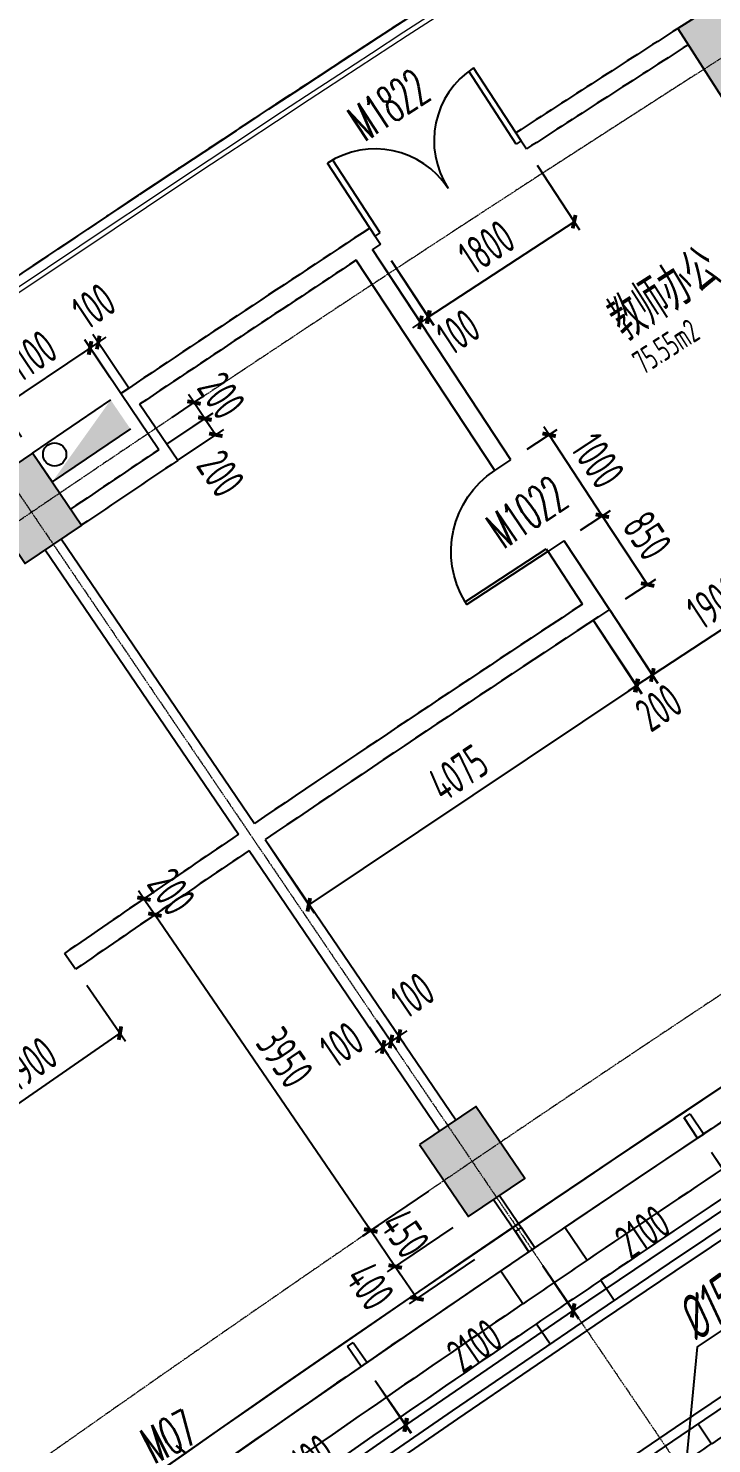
# Model space of a CAD drawing. Header units: millimetres. Extents: x 0 to 12110233, y -6694180 to 0.
# Drawn here: x 11609267 to 11616322, y -6454163 to -6439550 of the extents above; entities that cross this region are included whole.
import ezdxf
from ezdxf.enums import TextEntityAlignment as Align

# ---------------------------------------------------------------- set-up
doc = ezdxf.new("R2010")
doc.units = ezdxf.units.MM
doc.header["$LTSCALE"] = 10
doc.linetypes.add('A1-RG-AXIS-3~4F$0$CENTER', pattern=[50.8, 31.75, -6.35, 6.35, -6.35])
doc.linetypes.add('A1-RI-F3$0$HIDDEN2', pattern=[0.1875, 0.125, -0.0625])
for name, color, linetype in [('A1-RD-3F$0$A-DIMS-1：100', 1, 'Continuous'), ('A1-RD-3F$0$A-GLAZ', 140, 'Continuous'), ('A1-RD-3F$0$A-louban', 5, 'Continuous'), ('A1-RG-AXIS-3~4F$0$A-COLU-HATH', 8, 'Continuous'), ('A1-RG-AXIS-3~4F$0$A-COLUMN', 7, 'Continuous'), ('A1-RI-F3$0$0P-FE-FH-P', 41, 'A1-RI-F3$0$YJdef_FE-FH_LINE_F'), ('A1-RI-F3$0$0P-FE-HY(消火栓)', 21, 'Continuous'), ('A1-RI-F3$0$A-DIMS-1：100', 1, 'Continuous'), ('A1-RI-F3$0$A-DOOR', 32, 'Continuous'), ('A1-RI-F3$0$A-FUZHUXIAN', 55, 'A1-RI-F3$0$HIDDEN2'), ('A1-RI-F3$0$A-SYMB', 4, 'Continuous'), ('A1-RI-F3$0$A-SYMB-AREA', 4, 'Continuous'), ('A1-RI-F3$0$A-SYMB-NAME', 4, 'Continuous'), ('A1-RI-F3$0$A-TEXT', 4, 'Continuous'), ('A1-RI-F3$0$A-TEXT1', 4, 'Continuous'), ('A1-RI-F3$0$A-WALL', 7, 'Continuous'), ('A1-RI-F3$0$A1-RI-F3$0$A-DETL-PEN1', 245, 'Continuous'), ('A1-RI-F3$0$A1-RI-F3$0$A-DETL-PEN2', 233, 'Continuous'), ('A1-RI-F3$0$Crescent canopy$0$A-DETL-PEN1', 245, 'Continuous'), ('A1-RI-F3$0$Crescent canopy$0$A-DETL-PEN2', 233, 'Continuous'), ('A1-RI-F3$0$N-SYMB-DOOR', 13, 'Continuous'), ('A1-RI-F3$0$N-SYMB-DOOR1', 13, 'Continuous'), ('A1-RI-F3$0$N-SYMB-DOOR2', 13, 'Continuous')]:
    doc.layers.add(name, color=color, linetype=linetype)
doc.layers.add('A1-RG-AXIS-3~4F$0$A-GRID', color=1, linetype='A1-RG-AXIS-3~4F$0$CENTER', lineweight=9)
doc.layers.add('A1-RI-F3$0$A-STRA-HRAL', color=3, linetype='Continuous', lineweight=9)
doc.styles.add('A1-RD-3F$0$XD2008', font='xd-hzs.shx', dxfattribs={"width": 0.7, "bigfont": 'xd-hztxt.shx'})
doc.styles.add('A1-RI-F3$0$ECADI', font='gbeitc.shx', dxfattribs={"width": 0.7, "bigfont": 'gbcbig.shx'})
doc.styles.add('A1-RI-F3$0$ECADI-SYM', font='simplex.shx', dxfattribs={"width": 0.7, "bigfont": 'hztxt.shx'})
doc.styles.add('A1-RI-F3$0$hz1', font='hzs.shx', dxfattribs={"width": 0.75, "bigfont": 'hztxt.shx'})
doc.styles.add('A1-RI-F3$0$XD2008', font='xd-hzs.shx', dxfattribs={"width": 0.7, "bigfont": 'xd-hztxt.shx'})
doc.linetypes.add('A1-RI-F3$0$YJdef_FE-FH_LINE_F', pattern='A,4,-0.2,["F",A1-RI-F3$0$hz1,S=0.2,R=0,X=-0.1,Y=-0.1],-0.1', length=4.3)
doc.dimstyles.new('A1-RD-3F$0$XD100$0', dxfattribs={"dimscale": 100, "dimtxt": 3.5, "dimasz": 1, "dimexe": 1, "dimexo": 2, "dimgap": 1, "dimtad": 1, "dimdec": 0, "dimdsep": 46, "dimtxsty": 'A1-RD-3F$0$XD2008', "dimblk1": 'A1-RD-3F$0$_ArchTick', "dimblk2": 'A1-RD-3F$0$_ArchTick', "dimsah": 1, "dimcen": 2.5, "dimclrd": 1, "dimclre": 1, "dimclrt": 4, "dimaunit": 1, "dimadec": 0, "dimazin": 0, "dimtfac": 1, "dimtdec": 0, "dimtix": 1, "dimtmove": 2, "dimatfit": 3, "dimfxl": 0, "dimtolj": 1, "dimtzin": 0, "dimarcsym": 0})
doc.dimstyles.new('A1-RI-F3$0$XD100$0', dxfattribs={"dimscale": 100, "dimtxt": 3.5, "dimasz": 2, "dimexe": 1, "dimexo": 2, "dimgap": 1, "dimtad": 1, "dimdec": 0, "dimdsep": 46, "dimtxsty": 'A1-RI-F3$0$XD2008', "dimblk1": 'A1-RI-F3$0$_ArchTick', "dimblk2": 'A1-RI-F3$0$_ArchTick', "dimsah": 1, "dimcen": 2.5, "dimclrd": 1, "dimclre": 1, "dimclrt": 4, "dimaunit": 1, "dimadec": 0, "dimazin": 0, "dimtfac": 1, "dimtdec": 0, "dimtix": 1, "dimtmove": 2, "dimatfit": 3, "dimfxl": 0, "dimtolj": 1, "dimtzin": 0, "dimarcsym": 0})

# ---------------------------------------------------------------- blocks, each defined once
blk = doc.blocks.new('A1-RD-3F$0$_ArchTick')
at = {"color": 0, "linetype": 'ByBlock', "const_width": 0.4}
blk.add_lwpolyline([(-0.5, -0.5), (0.5, 0.5)], dxfattribs=at)
blk = doc.blocks.new('*D601')
at = {"layer": 'A1-RD-3F$0$A-DIMS-1：100', "color": 1, "linetype": 'ByBlock', "lineweight": -2}
for p, q in [((11618069, -6449992), (11618434, -6450543)), ((11618379, -6450459), (11616629, -6451620)), ((11616319, -6451153), (11616684, -6451703))]:
    blk.add_line(p, q, dxfattribs=at)
at = {"layer": 'A1-RD-3F$0$A-DIMS-1：100', "color": 1, "linetype": 'ByBlock', "lineweight": -2, "xscale": 100, "yscale": 100, "zscale": 100}
for p, rotation in [((11618379, -6450459), 33.54876512828285), ((11616629, -6451620), 213.5487651282828)]:
    blk.add_blockref('A1-RD-3F$0$_ArchTick', p, dxfattribs=dict(at, rotation=rotation))
at = {"layer": 'A1-RD-3F$0$A-DIMS-1：100', "color": 4, "linetype": 'ByBlock', "insert": (11617352, -6450810), "char_height": 350, "attachment_point": 5, "rotation": 33.5488, "style": 'A1-RD-3F$0$XD2008'}
blk.add_mtext('\\A1;2100', dxfattribs=at)
blk = doc.blocks.new('*D602')
at = {"layer": 'A1-RD-3F$0$A-DIMS-1：100', "color": 1, "linetype": 'ByBlock', "lineweight": -2}
for p, q in [((11616320, -6451152), (11616689, -6451700)), ((11616633, -6451617), (11614891, -6452790)), ((11614579, -6452325), (11614947, -6452873))]:
    blk.add_line(p, q, dxfattribs=at)
at = {"layer": 'A1-RD-3F$0$A-DIMS-1：100', "color": 1, "linetype": 'ByBlock', "lineweight": -2, "xscale": 100, "yscale": 100, "zscale": 100}
for p, rotation in [((11616633, -6451617), 33.95447421643642), ((11614891, -6452790), 213.9544742164364)]:
    blk.add_blockref('A1-RD-3F$0$_ArchTick', p, dxfattribs=dict(at, rotation=rotation))
at = {"layer": 'A1-RD-3F$0$A-DIMS-1：100', "color": 4, "linetype": 'ByBlock', "insert": (11615609, -6451975), "char_height": 350, "attachment_point": 5, "rotation": 33.9545, "style": 'A1-RD-3F$0$XD2008'}
blk.add_mtext('\\A1;2100', dxfattribs=at)
blk = doc.blocks.new('*D603')
at = {"layer": 'A1-RD-3F$0$A-DIMS-1：100', "color": 1, "linetype": 'ByBlock', "lineweight": -2}
for p, q in [((11614580, -6452324), (11614951, -6452867)), ((11614894, -6452784), (11613161, -6453970)), ((11612847, -6453510), (11613218, -6454053))]:
    blk.add_line(p, q, dxfattribs=at)
at = {"layer": 'A1-RD-3F$0$A-DIMS-1：100', "color": 1, "linetype": 'ByBlock', "lineweight": -2, "xscale": 100, "yscale": 100, "zscale": 100}
for p, rotation in [((11614894, -6452784), 34.37711984863993), ((11613161, -6453970), 214.3771198486399)]:
    blk.add_blockref('A1-RD-3F$0$_ArchTick', p, dxfattribs=dict(at, rotation=rotation))
at = {"layer": 'A1-RD-3F$0$A-DIMS-1：100', "color": 4, "linetype": 'ByBlock', "insert": (11613873, -6453150), "char_height": 350, "attachment_point": 5, "rotation": 34.3771, "style": 'A1-RD-3F$0$XD2008'}
blk.add_mtext('\\A1;2100', dxfattribs=at)
blk = doc.blocks.new('*D604')
at = {"layer": 'A1-RD-3F$0$A-DIMS-1：100', "color": 1, "linetype": 'ByBlock', "lineweight": -2}
for p, q in [((11612848, -6453509), (11613223, -6454049)), ((11613166, -6453967), (11611441, -6455165)), ((11611123, -6454707), (11611498, -6455247))]:
    blk.add_line(p, q, dxfattribs=at)
at = {"layer": 'A1-RD-3F$0$A-DIMS-1：100', "color": 1, "linetype": 'ByBlock', "lineweight": -2, "xscale": 100, "yscale": 100, "zscale": 100}
for p, rotation in [((11613166, -6453967), 34.78288465481689), ((11611441, -6455165), 214.7828846548168)]:
    blk.add_blockref('A1-RD-3F$0$_ArchTick', p, dxfattribs=dict(at, rotation=rotation))
at = {"layer": 'A1-RD-3F$0$A-DIMS-1：100', "color": 4, "linetype": 'ByBlock', "insert": (11612146, -6454340), "char_height": 350, "attachment_point": 5, "rotation": 34.7829, "style": 'A1-RD-3F$0$XD2008'}
blk.add_mtext('\\A1;2100', dxfattribs=at)
blk = doc.blocks.new('A1-RD-3F$0$chuangkuang')
at = {"linetype": 'ByBlock'}
for p, q in [((11593433, -6456040), (11593631, -6455887)), ((11593677, -6455946), (11593479, -6456099)), ((11593631, -6455887), (11593677, -6455946)), ((11593479, -6456099), (11593433, -6456040))]:
    blk.add_line(p, q, dxfattribs=at)
blk = doc.blocks.new('A1-RI-F3$0$A-X-D2-60$0$d1000')
at = {"layer": 'A1-RI-F3$0$A-DOOR'}
blk.add_lwpolyline([(1257258, 175907), (1257258, 175942), (1256258, 175942), (1256258, 175907)], close=True, dxfattribs=at)
blk.add_arc((1257258, 175942), 1000, 182.0058, 269.9549, dxfattribs=at)
blk = doc.blocks.new('A1-RI-F3$0$_ArchTick')
at = {"color": 0, "linetype": 'ByBlock', "const_width": 0.4}
blk.add_lwpolyline([(-0.5, -0.5), (0.5, 0.5)], dxfattribs=at)
blk = doc.blocks.new('*D167')
at = {"layer": 'A1-RI-F3$0$A-DIMS-1：100', "color": 1, "linetype": 'ByBlock', "lineweight": -2}
for p, q in [((11616965, -6444677), (11617353, -6445268)), ((11615709, -6446227), (11617298, -6445184)), ((11615377, -6445719), (11615764, -6446310))]:
    blk.add_line(p, q, dxfattribs=at)
at = {"layer": 'A1-RI-F3$0$A-DIMS-1：100', "color": 1, "linetype": 'ByBlock', "lineweight": -2, "xscale": 100, "yscale": 100, "zscale": 100}
for p, rotation in [((11617298, -6445184), 33.28227967649136), ((11615709, -6446227), 213.2822796764913)]:
    blk.add_blockref('A1-RI-F3$0$_ArchTick', p, dxfattribs=dict(at, rotation=rotation))
at = {"layer": 'A1-RI-F3$0$A-DIMS-1：100', "color": 4, "linetype": 'ByBlock', "insert": (11616353, -6445475), "char_height": 350, "attachment_point": 5, "rotation": 33.2823, "style": 'A1-RI-F3$0$XD2008'}
blk.add_mtext('\\A1;1900', dxfattribs=at)
blk = doc.blocks.new('*D168')
at = {"layer": 'A1-RI-F3$0$A-DIMS-1：100', "color": 1, "linetype": 'ByBlock', "lineweight": -2}
for p, q in [((11615267, -6445552), (11615765, -6446310)), ((11615100, -6445662), (11615598, -6446420)), ((11615543, -6446336), (11615710, -6446226)), ((11615710, -6446226), (11615794, -6446171)), ((11615543, -6446336), (11615460, -6446391))]:
    blk.add_line(p, q, dxfattribs=at)
at = {"layer": 'A1-RI-F3$0$A-DIMS-1：100', "color": 1, "linetype": 'ByBlock', "lineweight": -2, "xscale": 100, "yscale": 100, "zscale": 100}
for p, rotation in [((11615710, -6446226), 213.3430878280974), ((11615543, -6446336), 33.34308782809741)]:
    blk.add_blockref('A1-RI-F3$0$_ArchTick', p, dxfattribs=dict(at, rotation=rotation))
at = {"layer": 'A1-RI-F3$0$A-DIMS-1：100', "color": 4, "linetype": 'ByBlock', "insert": (11615776, -6446563), "char_height": 350, "attachment_point": 5, "rotation": 33.3431, "style": 'A1-RI-F3$0$XD2008'}
blk.add_mtext('\\A1;200', dxfattribs=at)
blk = doc.blocks.new('*D169')
at = {"layer": 'A1-RI-F3$0$A-DIMS-1：100', "color": 1, "linetype": 'ByBlock', "lineweight": -2}
for p, q in [((11615101, -6445661), (11615606, -6446418)), ((11615551, -6446335), (11612163, -6448599)), ((11611713, -6447926), (11612218, -6448682))]:
    blk.add_line(p, q, dxfattribs=at)
at = {"layer": 'A1-RI-F3$0$A-DIMS-1：100', "color": 1, "linetype": 'ByBlock', "lineweight": -2, "xscale": 100, "yscale": 100, "zscale": 100}
for p, rotation in [((11615551, -6446335), 33.75444240979883), ((11612163, -6448599), 213.7544424097989)]:
    blk.add_blockref('A1-RI-F3$0$_ArchTick', p, dxfattribs=dict(at, rotation=rotation))
at = {"layer": 'A1-RI-F3$0$A-DIMS-1：100', "color": 4, "linetype": 'ByBlock', "insert": (11613704, -6447238), "char_height": 350, "attachment_point": 5, "rotation": 33.7544, "style": 'A1-RI-F3$0$XD2008'}
blk.add_mtext('\\A1;4075', dxfattribs=at)
blk = doc.blocks.new('*D170')
at = {"layer": 'A1-RI-F3$0$A-DIMS-1：100', "color": 1, "linetype": 'ByBlock', "lineweight": -2}
for p, q in [((11614967, -6444732), (11615277, -6444528)), ((11615661, -6445293), (11615193, -6444583)), ((11615434, -6445442), (11615744, -6445238))]:
    blk.add_line(p, q, dxfattribs=at)
at = {"layer": 'A1-RI-F3$0$A-DIMS-1：100', "color": 1, "linetype": 'ByBlock', "lineweight": -2, "xscale": 100, "yscale": 100, "zscale": 100}
for p, rotation in [((11615193, -6444583), 123.3430836660921), ((11615661, -6445293), 303.3430836660921)]:
    blk.add_blockref('A1-RI-F3$0$_ArchTick', p, dxfattribs=dict(at, rotation=rotation))
at = {"layer": 'A1-RI-F3$0$A-DIMS-1：100', "color": 4, "linetype": 'ByBlock', "insert": (11615657, -6444787), "char_height": 350, "attachment_point": 5, "rotation": 303.3431, "style": 'A1-RI-F3$0$XD2008'}
blk.add_mtext('\\A1;850', dxfattribs=at)
blk = doc.blocks.new('*D171')
at = {"layer": 'A1-RI-F3$0$A-DIMS-1：100', "color": 1, "linetype": 'ByBlock', "lineweight": -2}
for p, q in [((11614644, -6443747), (11614589, -6443664)), ((11614417, -6443897), (11614727, -6443692)), ((11615193, -6444583), (11614644, -6443747)), ((11614967, -6444732), (11615277, -6444528)), ((11615193, -6444583), (11615248, -6444666))]:
    blk.add_line(p, q, dxfattribs=at)
at = {"layer": 'A1-RI-F3$0$A-DIMS-1：100', "color": 1, "linetype": 'ByBlock', "lineweight": -2, "xscale": 100, "yscale": 100, "zscale": 100}
for p, rotation in [((11614644, -6443747), 303.3429274653074), ((11615193, -6444583), 123.3429274653074)]:
    blk.add_blockref('A1-RI-F3$0$_ArchTick', p, dxfattribs=dict(at, rotation=rotation))
at = {"layer": 'A1-RI-F3$0$A-DIMS-1：100', "color": 4, "linetype": 'ByBlock', "insert": (11615148, -6444014), "char_height": 350, "attachment_point": 5, "rotation": 303.3429, "style": 'A1-RI-F3$0$XD2008'}
blk.add_mtext('\\A1;1000', dxfattribs=at)
blk = doc.blocks.new('*D172')
at = {"layer": 'A1-RI-F3$0$A-DIMS-1：100', "color": 1, "linetype": 'ByBlock', "lineweight": -2}
for p, q in [((11612931, -6442002), (11613371, -6442670)), ((11613014, -6441947), (11613454, -6442616)), ((11613399, -6442532), (11613483, -6442477)), ((11613316, -6442587), (11613232, -6442642)), ((11613399, -6442532), (11613316, -6442587))]:
    blk.add_line(p, q, dxfattribs=at)
at = {"layer": 'A1-RI-F3$0$A-DIMS-1：100', "color": 1, "linetype": 'ByBlock', "lineweight": -2, "xscale": 100, "yscale": 100, "zscale": 100}
for p, rotation in [((11613316, -6442587), 33.34323127813155), ((11613399, -6442532), 213.3432312781316)]:
    blk.add_blockref('A1-RI-F3$0$_ArchTick', p, dxfattribs=dict(at, rotation=rotation))
at = {"layer": 'A1-RI-F3$0$A-DIMS-1：100', "color": 4, "linetype": 'ByBlock', "insert": (11613705, -6442683), "char_height": 350, "attachment_point": 5, "rotation": 33.3432, "style": 'A1-RI-F3$0$XD2008'}
blk.add_mtext('\\A1;100', dxfattribs=at)
blk = doc.blocks.new('*D173')
at = {"layer": 'A1-RI-F3$0$A-DIMS-1：100', "color": 1, "linetype": 'ByBlock', "lineweight": -2}
for p, q in [((11614521, -6440963), (11614956, -6441631)), ((11613394, -6442531), (11614902, -6441547)), ((11613013, -6441947), (11613449, -6442614))]:
    blk.add_line(p, q, dxfattribs=at)
at = {"layer": 'A1-RI-F3$0$A-DIMS-1：100', "color": 1, "linetype": 'ByBlock', "lineweight": -2, "xscale": 100, "yscale": 100, "zscale": 100}
for p, rotation in [((11614902, -6441547), 33.13287029162979), ((11613394, -6442531), 213.1328702916298)]:
    blk.add_blockref('A1-RI-F3$0$_ArchTick', p, dxfattribs=dict(at, rotation=rotation))
at = {"layer": 'A1-RI-F3$0$A-DIMS-1：100', "color": 4, "linetype": 'ByBlock', "insert": (11613998, -6441808), "char_height": 350, "attachment_point": 5, "rotation": 33.1329, "style": 'A1-RI-F3$0$XD2008'}
blk.add_mtext('\\A1;1800', dxfattribs=at)
blk = doc.blocks.new('*D197')
at = {"layer": 'A1-RI-F3$0$A-DIMS-1：100', "color": 1, "linetype": 'ByBlock', "lineweight": -2}
for p, q in [((11609870, -6449429), (11610271, -6450006)), ((11608653, -6451008), (11610214, -6449924)), ((11608309, -6450513), (11608710, -6451090))]:
    blk.add_line(p, q, dxfattribs=at)
at = {"layer": 'A1-RI-F3$0$A-DIMS-1：100', "color": 1, "linetype": 'ByBlock', "lineweight": -2, "xscale": 100, "yscale": 100, "zscale": 100}
for p, rotation in [((11610214, -6449924), 34.78631831067526), ((11608653, -6451008), 214.7863183106753)]:
    blk.add_blockref('A1-RI-F3$0$_ArchTick', p, dxfattribs=dict(at, rotation=rotation))
at = {"layer": 'A1-RI-F3$0$A-DIMS-1：100', "color": 4, "linetype": 'ByBlock', "insert": (11609276, -6450240), "char_height": 350, "attachment_point": 5, "rotation": 34.7863, "style": 'A1-RI-F3$0$XD2008'}
blk.add_mtext('\\A1;1900', dxfattribs=at)
blk = doc.blocks.new('A1-RI-F3$0$5erhfh')
at = {"layer": 'A1-RI-F3$0$A-SYMB-AREA', "style": 'A1-RI-F3$0$ECADI', "width": 0.7}
blk.add_attdef('340M2', text='', height=2.5, dxfattribs=at).set_placement((0, 1.25), align=Align.MIDDLE_LEFT)
at = {"layer": 'A1-RI-F3$0$A-SYMB-NAME', "style": 'A1-RI-F3$0$ECADI', "width": 0.7}
blk.add_attdef('CHINESENAME', (-12.29, 3.09), '', height=4.5, dxfattribs=at)
blk = doc.blocks.new('*D286')
at = {"layer": 'A1-RI-F3$0$A-DIMS-1：100', "color": 1, "linetype": 'ByBlock', "lineweight": -2}
for p, q in [((11613397, -6451557), (11612719, -6452017)), ((11612802, -6451960), (11612746, -6451878)), ((11612802, -6451960), (11613055, -6452333)), ((11613649, -6451929), (11612972, -6452389)), ((11613055, -6452333), (11613111, -6452415))]:
    blk.add_line(p, q, dxfattribs=at)
at = {"layer": 'A1-RI-F3$0$A-DIMS-1：100', "color": 1, "linetype": 'ByBlock', "lineweight": -2, "xscale": 100, "yscale": 100, "zscale": 100}
for p, rotation in [((11612802, -6451960), 304.1657970276899), ((11613055, -6452333), 124.1657970276898)]:
    blk.add_blockref('A1-RI-F3$0$_ArchTick', p, dxfattribs=dict(at, rotation=rotation))
at = {"layer": 'A1-RI-F3$0$A-DIMS-1：100', "color": 4, "linetype": 'ByBlock', "insert": (11613156, -6451992), "char_height": 350, "attachment_point": 5, "rotation": 304.1658, "style": 'A1-RI-F3$0$XD2008'}
blk.add_mtext('\\A1;450', dxfattribs=at)
blk = doc.blocks.new('*D287')
at = {"layer": 'A1-RI-F3$0$A-DIMS-1：100', "color": 1, "linetype": 'ByBlock', "lineweight": -2}
for p, q in [((11613650, -6451929), (11612973, -6452390)), ((11613875, -6452260), (11613198, -6452720)), ((11613055, -6452333), (11613280, -6452664))]:
    blk.add_line(p, q, dxfattribs=at)
at = {"layer": 'A1-RI-F3$0$A-DIMS-1：100', "color": 1, "linetype": 'ByBlock', "lineweight": -2, "xscale": 100, "yscale": 100, "zscale": 100}
for p, rotation in [((11613055, -6452333), 124.2336061055749), ((11613280, -6452664), 304.2336061055749)]:
    blk.add_blockref('A1-RI-F3$0$_ArchTick', p, dxfattribs=dict(at, rotation=rotation))
at = {"layer": 'A1-RI-F3$0$A-DIMS-1：100', "color": 4, "linetype": 'ByBlock', "insert": (11612795, -6452536), "char_height": 350, "attachment_point": 5, "rotation": 304.2336, "style": 'A1-RI-F3$0$XD2008'}
blk.add_mtext('\\A1;400', dxfattribs=at)
blk = doc.blocks.new('*D288')
at = {"layer": 'A1-RI-F3$0$A-DIMS-1：100', "color": 1, "linetype": 'ByBlock', "lineweight": -2}
for p, q in [((11610529, -6448490), (11610379, -6448593)), ((11610461, -6448536), (11610405, -6448454)), ((11610461, -6448536), (11610574, -6448701)), ((11610642, -6448655), (11610492, -6448758)), ((11610574, -6448701), (11610631, -6448784))]:
    blk.add_line(p, q, dxfattribs=at)
at = {"layer": 'A1-RI-F3$0$A-DIMS-1：100', "color": 1, "linetype": 'ByBlock', "lineweight": -2, "xscale": 100, "yscale": 100, "zscale": 100}
for p, rotation in [((11610461, -6448536), 304.3583068692117), ((11610574, -6448701), 124.3583068692117)]:
    blk.add_blockref('A1-RI-F3$0$_ArchTick', p, dxfattribs=dict(at, rotation=rotation))
at = {"layer": 'A1-RI-F3$0$A-DIMS-1：100', "color": 4, "linetype": 'ByBlock', "insert": (11610745, -6448464), "char_height": 350, "attachment_point": 5, "rotation": 304.3583, "style": 'A1-RI-F3$0$XD2008'}
blk.add_mtext('\\A1;200', dxfattribs=at)
blk = doc.blocks.new('*D289')
at = {"layer": 'A1-RI-F3$0$A-DIMS-1：100', "color": 1, "linetype": 'ByBlock', "lineweight": -2}
for p, q in [((11610651, -6448649), (11610492, -6448758)), ((11610574, -6448701), (11612803, -6451962)), ((11612880, -6451910), (11612721, -6452019))]:
    blk.add_line(p, q, dxfattribs=at)
at = {"layer": 'A1-RI-F3$0$A-DIMS-1：100', "color": 1, "linetype": 'ByBlock', "lineweight": -2, "xscale": 100, "yscale": 100, "zscale": 100}
for p, rotation in [((11610574, -6448701), 124.3562817876585), ((11612803, -6451962), 304.3562817876585)]:
    blk.add_blockref('A1-RI-F3$0$_ArchTick', p, dxfattribs=dict(at, rotation=rotation))
at = {"layer": 'A1-RI-F3$0$A-DIMS-1：100', "color": 4, "linetype": 'ByBlock', "insert": (11611916, -6450177), "char_height": 350, "attachment_point": 5, "rotation": 304.3563, "style": 'A1-RI-F3$0$XD2008'}
blk.add_mtext('\\A1;3950', dxfattribs=at)
blk = doc.blocks.new('*D292')
at = {"layer": 'A1-RI-F3$0$A-DIMS-1：100', "color": 1, "linetype": 'ByBlock', "lineweight": -2}
for p, q in [((11612863, -6449791), (11613069, -6450094)), ((11612946, -6449735), (11613151, -6450037)), ((11613095, -6449955), (11613012, -6450011)), ((11613095, -6449955), (11613178, -6449899)), ((11613012, -6450011), (11612930, -6450067))]:
    blk.add_line(p, q, dxfattribs=at)
at = {"layer": 'A1-RI-F3$0$A-DIMS-1：100', "color": 1, "linetype": 'ByBlock', "lineweight": -2, "xscale": 100, "yscale": 100, "zscale": 100}
for p, rotation in [((11613012, -6450011), 34.16579703400385), ((11613095, -6449955), 214.1657970340038)]:
    blk.add_blockref('A1-RI-F3$0$_ArchTick', p, dxfattribs=dict(at, rotation=rotation))
at = {"layer": 'A1-RI-F3$0$A-DIMS-1：100', "color": 4, "linetype": 'ByBlock', "insert": (11613234, -6449532), "char_height": 350, "attachment_point": 5, "rotation": 34.1658, "style": 'A1-RI-F3$0$XD2008'}
blk.add_mtext('\\A1;100', dxfattribs=at)
blk = doc.blocks.new('*D293')
at = {"layer": 'A1-RI-F3$0$A-DIMS-1：100', "color": 1, "linetype": 'ByBlock', "lineweight": -2}
for p, q in [((11612872, -6449804), (11613069, -6450094)), ((11612789, -6449860), (11612986, -6450150)), ((11613012, -6450011), (11613095, -6449955)), ((11612930, -6450067), (11612847, -6450123)), ((11613012, -6450011), (11612930, -6450067))]:
    blk.add_line(p, q, dxfattribs=at)
at = {"layer": 'A1-RI-F3$0$A-DIMS-1：100', "color": 1, "linetype": 'ByBlock', "lineweight": -2, "xscale": 100, "yscale": 100, "zscale": 100}
for p, rotation in [((11613012, -6450011), 214.1657970327732), ((11612930, -6450067), 34.16579703277321)]:
    blk.add_blockref('A1-RI-F3$0$_ArchTick', p, dxfattribs=dict(at, rotation=rotation))
at = {"layer": 'A1-RI-F3$0$A-DIMS-1：100', "color": 4, "linetype": 'ByBlock', "insert": (11612501, -6450042), "char_height": 350, "attachment_point": 5, "rotation": 34.1658, "style": 'A1-RI-F3$0$XD2008'}
blk.add_mtext('\\A1;100', dxfattribs=at)
blk = doc.blocks.new('A1-RI-F3$0$mc')
at = {"layer": 'A1-RI-F3$0$N-SYMB-DOOR', "style": 'A1-RI-F3$0$ECADI-SYM', "width": 0.7}
for tag, p in [('门窗主编号1', (55.7, -311.3)), ('门窗主编号2', (667.6, -311.3))]:
    blk.add_attdef(tag, p, '', height=180, dxfattribs=at)
at = {"layer": 'A1-RI-F3$0$N-SYMB-DOOR', "style": 'A1-RI-F3$0$ECADI-SYM', "width": 0.7, "flags": 1}
for tag, p in [('洞口尺寸(宽X高)', (55.6, -717.2)), ('备注', (57.1, -921.2))]:
    blk.add_attdef(tag, p, '', height=180, dxfattribs=at)
at = {"layer": 'A1-RI-F3$0$N-SYMB-DOOR1', "style": 'A1-RI-F3$0$ECADI-SYM', "width": 0.7}
blk.add_attdef('门窗辅编号1', (55.7, -516.1), '', height=180, dxfattribs=at)
at = {"layer": 'A1-RI-F3$0$N-SYMB-DOOR2', "style": 'A1-RI-F3$0$ECADI-SYM', "width": 0.7}
blk.add_attdef('门窗辅编号2', (311.5, -516.1), '', height=180, dxfattribs=at)
blk = doc.blocks.new('A1-RI-F3$0$112')
at = {"layer": 'A1-RI-F3$0$0P-FE-HY(消火栓)'}
for p, q in [((-1145151, 724088), (-1144188, 723932)), ((-1144188, 723932), (-1144246, 723576)), ((-1144246, 723576), (-1145208, 723732))]:
    blk.add_line(p, q, dxfattribs=at)
blk.add_circle((-1144401, 723743), 120, dxfattribs=at)
blk.add_solid([(-1144188, 723932), (-1145151, 724088), (-1145208, 723732)], dxfattribs=at)
blk = doc.blocks.new('A1-RG-AXIS-3~4F$0$colu')
at = {"layer": 'A1-RG-AXIS-3~4F$0$A-COLU-HATH', "linetype": 'ByBlock'}
h = blk.add_hatch(color=256, dxfattribs=at)
h.paths.add_polyline_path([(11645506, -6407138), (11645842, -6407864), (11645388, -6408074), (11645053, -6407348)])
h.paths.add_polyline_path([(11672567, -6404095), (11672841, -6404846), (11673311, -6404675), (11673037, -6403924)])
h.paths.add_polyline_path([(11669749, -6396288), (11670092, -6397229), (11670562, -6397058), (11670219, -6396117)])
h.paths.add_polyline_path([(11648218, -6414201), (11648554, -6414927), (11649008, -6414718), (11648672, -6413991)])
h.paths.add_polyline_path([(11630302, -6423285), (11630693, -6423983), (11631129, -6423739), (11630739, -6423040)])
h.paths.add_polyline_path([(11626248, -6416039), (11626639, -6416737), (11627075, -6416493), (11626684, -6415795)])
h.paths.add_polyline_path([(11604911, -6438704), (11605417, -6439448), (11605996, -6439055), (11605490, -6438311)])
h.paths.add_polyline_path([(11612319, -6433818), (11612802, -6434577), (11613393, -6434200), (11612909, -6433442)])
h.paths.add_polyline_path([(11678236, -6409178), (11678568, -6410121), (11679228, -6409889), (11678897, -6408946)])
h.paths.add_polyline_path([(11591264, -6433839), (11591159, -6433557), (11590222, -6433908), (11590400, -6434382)])
h.paths.add_polyline_path([(11582706, -6437301), (11582516, -6436795), (11581580, -6437146), (11581700, -6437471)])
h.paths.add_polyline_path([(11606395, -6455924), (11606921, -6456654), (11607489, -6456244), (11606962, -6455514)])
h.paths.add_polyline_path([(11613307, -6451074), (11613812, -6451818), (11614392, -6451425), (11613886, -6450680)])
h.paths.add_polyline_path([(11620356, -6446424), (11620839, -6447183), (11621430, -6446806), (11620946, -6446047)])
h.paths.add_polyline_path([(11627535, -6441978), (11627997, -6442751), (11628598, -6442392), (11628136, -6441619)])
h.paths.add_polyline_path([(11634839, -6437741), (11635279, -6438526), (11635889, -6438184), (11635450, -6437399)])
h.paths.add_polyline_path([(11642262, -6433715), (11642678, -6434512), (11643299, -6434188), (11642882, -6433391)])
h.paths.add_polyline_path([(11657439, -6426310), (11657809, -6427131), (11658447, -6426843), (11658077, -6426022)])
h.paths.add_polyline_path([(11665180, -6422938), (11665527, -6423769), (11666173, -6423499), (11665826, -6422668)])
h.paths.add_polyline_path([(11673015, -6419789), (11673338, -6420629), (11673991, -6420379), (11673669, -6419538)])
h.paths.add_polyline_path([(11675949, -6402668), (11676281, -6403611), (11676941, -6403379), (11676610, -6402436)])
h.paths.add_polyline_path([(11632163, -6412872), (11631542, -6413196), (11632283, -6414615), (11632904, -6414290)])
h.paths.add_polyline_path([(11648553, -6404923), (11647915, -6405211), (11648573, -6406669), (11649211, -6406381)])
h.paths.add_polyline_path([(11590472, -6449024), (11591080, -6449817), (11591635, -6449392), (11591027, -6448598)])
h.paths.add_polyline_path([(11601626, -6449315), (11602153, -6450044), (11602720, -6449635), (11602194, -6448905)])
h.paths.add_polyline_path([(11597647, -6443800), (11598174, -6444530), (11598741, -6444120), (11598215, -6443391)])
h.paths.add_polyline_path([(11600306, -6431919), (11600812, -6432664), (11601391, -6432270), (11600885, -6431526)])
h.paths.add_polyline_path([(11615974, -6439552), (11616458, -6440311), (11617048, -6439934), (11616564, -6439175)])
h.paths.add_polyline_path([(11615655, -6422109), (11616117, -6422881), (11616718, -6422522), (11616256, -6421750)])
h.paths.add_polyline_path([(11619863, -6429147), (11620325, -6429919), (11620926, -6429560), (11620464, -6428788)])
h.paths.add_polyline_path([(11630859, -6430629), (11631299, -6431414), (11631910, -6431072), (11631470, -6430287)])
h.paths.add_polyline_path([(11627539, -6424694), (11627978, -6425480), (11628589, -6425138), (11628150, -6424353)])
h.paths.add_polyline_path([(11638488, -6426491), (11638905, -6427289), (11639525, -6426965), (11639108, -6426167)])
h.paths.add_polyline_path([(11646232, -6422575), (11646626, -6423384), (11647255, -6423078), (11646862, -6422268)])
h.paths.add_polyline_path([(11654086, -6418882), (11654456, -6419702), (11655094, -6419414), (11654724, -6418594)])
h.paths.add_polyline_path([(11659423, -6409141), (11659770, -6409971), (11660416, -6409702), (11660069, -6408871)])
h.paths.add_polyline_path([(11662042, -6415416), (11662388, -6416247), (11663034, -6415977), (11662688, -6415147)])
h.paths.add_polyline_path([(11670094, -6412181), (11670417, -6413021), (11671070, -6412770), (11670748, -6411930)])
edge = h.paths.add_edge_path()
edge.add_arc((11595249, -6454684), 425, 0, 360)
h.paths.add_polyline_path([(11585545, -6442594), (11586154, -6443388), (11586709, -6442962), (11586101, -6442168)])
h.paths.add_polyline_path([(11592849, -6437150), (11593376, -6437880), (11593943, -6437471), (11593417, -6436741)])
h.paths.add_polyline_path([(11608730, -6444330), (11609235, -6445075), (11609815, -6444682), (11609309, -6443937)])
h.paths.add_polyline_path([(11607910, -6426904), (11608394, -6427663), (11608984, -6427286), (11608500, -6426527)])
h.paths.add_polyline_path([(11623353, -6434983), (11623815, -6435756), (11624415, -6435396), (11623953, -6434624)])
h.paths.add_polyline_path([(11623535, -6417538), (11623974, -6418324), (11624585, -6417982), (11624146, -6417197)])
h.paths.add_polyline_path([(11635339, -6420464), (11635756, -6421262), (11636376, -6420938), (11635960, -6420140)])
h.paths.add_polyline_path([(11643258, -6416460), (11643651, -6417269), (11644281, -6416963), (11643887, -6416153)])
h.paths.add_polyline_path([(11651288, -6412684), (11651658, -6413504), (11652296, -6413216), (11651926, -6412396)])
h.paths.add_polyline_path([(11656266, -6401573), (11656651, -6402496), (11657297, -6402226), (11656912, -6401304)])
h.paths.add_polyline_path([(11664718, -6398177), (11665077, -6399111), (11665730, -6398860), (11665372, -6397926)])
h.paths.add_polyline_path([(11667657, -6405832), (11667980, -6406673), (11668633, -6406422), (11668311, -6405582)])
h.paths.add_polyline_path([(11673265, -6395025), (11673596, -6395969), (11674256, -6395737), (11673925, -6394793)])
edge = h.paths.add_edge_path()
edge.add_arc((11681417, -6417175), 425, 0, 360)
edge = h.paths.add_edge_path()
edge.add_arc((11600176, -6461115), 425, 0, 360)
edge = h.paths.add_edge_path()
edge.add_arc((11640554, -6410101), 425, 0, 360)
at = {"layer": 'A1-RG-AXIS-3~4F$0$A-COLUMN'}
for points in [[(11615974, -6439552), (11616458, -6440311), (11617048, -6439934), (11616564, -6439175)], [(11608730, -6444330), (11609235, -6445075), (11609815, -6444682), (11609309, -6443937)], [(11613307, -6451074), (11613812, -6451818), (11614392, -6451425), (11613886, -6450680)]]:
    blk.add_lwpolyline(points, close=True, dxfattribs=at)
blk = doc.blocks.new('A1-RG-AXIS-3~4F')
at = {"layer": 'A1-RG-AXIS-3~4F$0$A-GRID', "linetype": 'A1-RG-AXIS-3~4F$0$CENTER', "ltscale": 0.05}
blk.add_lwpolyline([(11682866.1, -6392336.6, 0.1037295), (11569674.9, -6456283.6, 0.1037295)], format="xyb", dxfattribs=at)
at = {"layer": 'A1-RG-AXIS-3~4F$0$A-GRID', "ltscale": 0.05}
for points in [[(11690526.5, -6414141.6, 0.1045271), (11584753.6, -6473784.9, 0.1045271)], [(11691982.6, -6418505.7, 0.1046376), (11587756.3, -6477270.1)]]:
    blk.add_lwpolyline(points, format="xyb", dxfattribs=at)
at = {"layer": 'A1-RG-AXIS-3~4F$0$A-GRID', "linetype": 'A1-RG-AXIS-3~4F$0$CENTER', "ltscale": 0.05}
blk.add_lwpolyline([(11595822.2, -6424689.2), (11619186.6, -6459113.1)], dxfattribs=at)
blk.add_arc((11778731.9, -6694178.6), 308600, 107.574373, 131.323037, dxfattribs=at)
at = {"layer": 'A1-RG-AXIS-3~4F$0$A-GRID', "ltscale": 0.05}
blk.add_arc((11778731.9, -6694178.6), 301700, 107.53359, 131.336201, dxfattribs=at)
at = {"layer": 'A1-RG-AXIS-3~4F$0$A-COLU-HATH', "linetype": 'ByBlock'}
blk.add_blockref('A1-RG-AXIS-3~4F$0$colu', (0, 0), dxfattribs=at)
blk = doc.blocks.new('*D500')
at = {"layer": 'A1-RI-F3$0$A-DIMS-1：100', "color": 1, "linetype": 'ByBlock', "lineweight": -2}
for p, q in [((11610109, -6443156), (11609848, -6442768)), ((11609904, -6442851), (11608992, -6443466)), ((11609197, -6443771), (11608936, -6443383))]:
    blk.add_line(p, q, dxfattribs=at)
at = {"layer": 'A1-RI-F3$0$A-DIMS-1：100', "color": 1, "linetype": 'ByBlock', "lineweight": -2, "xscale": 100, "yscale": 100, "zscale": 100}
for p, rotation in [((11609904, -6442851), 33.99515795786879), ((11608992, -6443466), 213.9951579578687)]:
    blk.add_blockref('A1-RI-F3$0$_ArchTick', p, dxfattribs=dict(at, rotation=rotation))
at = {"layer": 'A1-RI-F3$0$A-DIMS-1：100', "color": 4, "linetype": 'ByBlock', "insert": (11609294, -6442931), "char_height": 350, "attachment_point": 5, "rotation": 33.9952, "style": 'A1-RI-F3$0$XD2008'}
blk.add_mtext('\\A1;1100', dxfattribs=at)
blk = doc.blocks.new('*D502')
at = {"layer": 'A1-RI-F3$0$A-DIMS-1：100', "color": 1, "linetype": 'ByBlock', "lineweight": -2}
for p, q in [((11610222, -6443322), (11609850, -6442767)), ((11609989, -6442794), (11609906, -6442850)), ((11610305, -6443266), (11609933, -6442711)), ((11609989, -6442794), (11610072, -6442738)), ((11609906, -6442850), (11609823, -6442906))]:
    blk.add_line(p, q, dxfattribs=at)
at = {"layer": 'A1-RI-F3$0$A-DIMS-1：100', "color": 1, "linetype": 'ByBlock', "lineweight": -2, "xscale": 100, "yscale": 100, "zscale": 100}
for p, rotation in [((11609906, -6442850), 33.86224197187966), ((11609989, -6442794), 213.8622419718797)]:
    blk.add_blockref('A1-RI-F3$0$_ArchTick', p, dxfattribs=dict(at, rotation=rotation))
at = {"layer": 'A1-RI-F3$0$A-DIMS-1：100', "color": 4, "linetype": 'ByBlock', "insert": (11609943, -6442417), "char_height": 350, "attachment_point": 5, "rotation": 33.8622, "style": 'A1-RI-F3$0$XD2008'}
blk.add_mtext('\\A1;100', dxfattribs=at)
blk = doc.blocks.new('*D503')
at = {"layer": 'A1-RI-F3$0$A-DIMS-1：100', "color": 1, "linetype": 'ByBlock', "lineweight": -2}
for p, q in [((11610697, -6443845), (11611174, -6443525)), ((11611091, -6443581), (11611203, -6443747)), ((11610809, -6444012), (11611286, -6443691))]:
    blk.add_line(p, q, dxfattribs=at)
at = {"layer": 'A1-RI-F3$0$A-DIMS-1：100', "color": 1, "linetype": 'ByBlock', "lineweight": -2, "xscale": 100, "yscale": 100, "zscale": 100}
for p, rotation in [((11611091, -6443581), 123.8993692192675), ((11611203, -6443747), 303.8993692192676)]:
    blk.add_blockref('A1-RI-F3$0$_ArchTick', p, dxfattribs=dict(at, rotation=rotation))
at = {"layer": 'A1-RI-F3$0$A-DIMS-1：100', "color": 4, "linetype": 'ByBlock', "insert": (11611254, -6444147), "char_height": 350, "attachment_point": 5, "rotation": 303.8994, "style": 'A1-RI-F3$0$XD2008'}
blk.add_mtext('\\A1;200', dxfattribs=at)
blk = doc.blocks.new('*D504')
at = {"layer": 'A1-RI-F3$0$A-DIMS-1：100', "color": 1, "linetype": 'ByBlock', "lineweight": -2}
for p, q in [((11610751, -6443568), (11611060, -6443358)), ((11610978, -6443414), (11610921, -6443331)), ((11610863, -6443733), (11611173, -6443523)), ((11610978, -6443414), (11611090, -6443579)), ((11611090, -6443579), (11611146, -6443662))]:
    blk.add_line(p, q, dxfattribs=at)
at = {"layer": 'A1-RI-F3$0$A-DIMS-1：100', "color": 1, "linetype": 'ByBlock', "lineweight": -2, "xscale": 100, "yscale": 100, "zscale": 100}
for p, rotation in [((11610978, -6443414), 304.1657629923936), ((11611090, -6443579), 124.1657629923937)]:
    blk.add_blockref('A1-RI-F3$0$_ArchTick', p, dxfattribs=dict(at, rotation=rotation))
at = {"layer": 'A1-RI-F3$0$A-DIMS-1：100', "color": 4, "linetype": 'ByBlock', "insert": (11611261, -6443342), "char_height": 350, "attachment_point": 5, "rotation": 304.1658, "style": 'A1-RI-F3$0$XD2008'}
blk.add_mtext('\\A1;200', dxfattribs=at)
blk = doc.blocks.new('A1-RI-F3$0$1500')
at = {"layer": 'A1-RI-F3$0$A-DOOR'}
for p, q in [((0, 100), (0, 850)), ((51, 100), (51, 848)), ((1449, 100), (1449, 848)), ((1500, 100), (1500, 850)), ((0, 100), (51, 100)), ((1500, 100), (1449, 100))]:
    blk.add_line(p, q, dxfattribs=at)
for centre, start, end in [((0, 100), 0, 90), ((1500, 100), 90, 180)]:
    blk.add_arc(centre, 750, start, end, dxfattribs=at)
blk = doc.blocks.new('A1-RI-F3$0$A1-RI-F3$0$CRESCENT')
at = {"layer": 'A1-RI-F3$0$A1-RI-F3$0$A-DETL-PEN1'}
for radius, start, end in [(291580, 107.79006, 130.53329), (291480, 107.79008, 130.53322), (290140, 107.79045, 130.53224), (290040, 107.79047, 130.53216)]:
    blk.add_arc((761388, 423551), radius, start, end, dxfattribs=at)
at = {"layer": 'A1-RI-F3$0$A1-RI-F3$0$A-DETL-PEN2'}
for p, q in [((597460, 665787), (597690, 665448)), ((596798, 665338), (597028, 664999)), ((597831, 665241), (597971, 665034)), ((597169, 664792), (597309, 664585)), ((598836, 663760), (598976, 663553))]:
    blk.add_line(p, q, dxfattribs=at)
for centre, radius, start, end in [((761380, 423550), 288986, 105.8232, 130.74813), ((761380, 423550), 286271, 105.7964, 131.29161), ((761380, 423550), 285986, 105.79356, 131.34926), ((761372, 423573), 292464, 123.37234, 124.08721), ((761372, 423573), 292054, 123.37238, 124.0871), ((761372, 423573), 291804, 123.3724, 124.08704), ((761360, 423592), 292441, 124.08722, 124.24396), ((761360, 423592), 292031, 124.08711, 124.24407), ((761373, 423573), 289764, 123.37261, 124.08648), ((761362, 423589), 292445, 124.24397, 124.9592), ((761360, 423592), 291781, 124.08705, 124.24414), ((761362, 423589), 292035, 124.24408, 124.95916), ((761362, 423589), 291785, 124.24414, 124.95914), ((761360, 423592), 289742, 124.08649, 124.24469)]:
    blk.add_arc(centre, radius, start, end, dxfattribs=at)
blk = doc.blocks.new('A1-RI-F3$0$Crescent canopy$0$CRESCENT')
at = {"layer": 'A1-RI-F3$0$Crescent canopy$0$A-DETL-PEN1'}
for radius, start, end in [(291580, 107.79006, 130.53329), (291480, 107.79008, 130.53322), (290140, 107.79045, 130.53224), (290040, 107.79047, 130.53216)]:
    blk.add_arc((761388, 423551), radius, start, end, dxfattribs=at)
at = {"layer": 'A1-RI-F3$0$Crescent canopy$0$A-DETL-PEN2'}
for p, q in [((597460, 665787), (597690, 665448)), ((596798, 665338), (597028, 664999)), ((597831, 665241), (597971, 665034)), ((597169, 664792), (597309, 664585)), ((598836, 663760), (598976, 663553))]:
    blk.add_line(p, q, dxfattribs=at)
for centre, radius, start, end in [((761372, 423573), 292464, 123.37234, 124.08721), ((761372, 423573), 292054, 123.37238, 124.0871), ((761372, 423573), 291804, 123.3724, 124.08704), ((761360, 423592), 292441, 124.08722, 124.24396), ((761360, 423592), 292031, 124.08711, 124.24407), ((761362, 423589), 292445, 124.24397, 124.9592), ((761360, 423592), 291781, 124.08705, 124.24414), ((761362, 423589), 292035, 124.24408, 124.95916), ((761362, 423589), 291785, 124.24414, 124.95914)]:
    blk.add_arc(centre, radius, start, end, dxfattribs=at)
blk = doc.blocks.new('A1-RD-3F')
at = {"layer": 'A1-RD-3F$0$A-GLAZ', "ltscale": 0.25}
for radius, start, end in [(292500, 108.926088, 127.887577), (292800, 117.388439, 127.828852)]:
    blk.add_arc((11778731.9, -6694178.6), radius, start, end, dxfattribs=at)
at = {"layer": 'A1-RD-3F$0$A-louban'}
blk.add_lwpolyline([(11592588.1, -6454464.8), (11599156.3, -6462911.6, -0.0824084), (11683479, -6417305.5)], format="xyb", dxfattribs=at)
blk.add_lwpolyline([(11620099.3, -6432273.8, -0.0011445), (11621300, -6431550.3), (11621146, -6431292.8, 0.0212414), (11599681.6, -6445423.8), (11601257.4, -6447607.7, -0.0209655), (11622531.6, -6433610.2), (11622172.4, -6433009.4, 0.0011429), (11620980, -6433727.9)], format="xyb", close=True, dxfattribs=at)
at = {"linetype": 'ByBlock'}
for p, rotation in [((4345134.2, -17551461.1), 85.88645362418126), ((4421091.2, -17603141.9), 86.28658863621405), ((4501794.7, -17657077.1), 86.70916265886022)]:
    blk.add_blockref('A1-RD-3F$0$chuangkuang', p, dxfattribs=dict(at, rotation=rotation))
at = {"layer": 'A1-RD-3F$0$A-DIMS-1：100', "color": 3, "linetype": 'ByBlock'}
for p1, p2, distance, picture, middle in [((11617958.9, -6449825.8), (11616208.8, -6450986.4), 760, '*D601', (11617351.9, -6450810.3)), ((11616208.8, -6450986.4), (11614466.9, -6452159.3), 760, '*D602', (11615608.7, -6451975.1)), ((11614466.9, -6452159.3), (11612733.7, -6453345), 757.2, '*D603', (11613872.5, -6453150.1)), ((11612733.7, -6453345), (11611008.9, -6454543), 757.2, '*D604', (11612146.3, -6454340))]:
    dim = blk.add_aligned_dim(p1=p1, p2=p2, distance=distance, dimstyle='A1-RD-3F$0$XD100$0', override={"dimasz": 1}, dxfattribs=at)
    dim.commit()
    dim.dimension.update_dxf_attribs({"geometry": picture, "text_midpoint": middle})
blk = doc.blocks.new('A1-RI-F3')
at = {"layer": 'A1-RI-F3$0$A-FUZHUXIAN', "ltscale": 200}
blk.add_lwpolyline([(11601257.5, -6447607.6, -0.0137838), (11615114.2, -6438202.7), (11613662.7, -6435926.1, 0.0137889), (11599677.7, -6445418)], format="xyb", close=True, dxfattribs=at)
at = {"layer": 'A1-RI-F3$0$A-STRA-HRAL', "ltscale": 0.25}
for radius, start, end in [(306650, 120.912329, 125.773847), (306600, 120.921679, 125.764492), (306500, 120.940388, 125.745783), (303650, 120.912698, 125.773477), (303700, 120.922125, 125.764051), (303800, 120.940969, 125.745206)]:
    blk.add_arc((11778731.9, -6694178.6), radius, start, end, dxfattribs=at)
at = {"layer": 'A1-RI-F3$0$A-SYMB'}
blk.add_lwpolyline([(11616049.2, -6454492.9), (11616176.4, -6453161.3), (11617312.4, -6452405.9)], dxfattribs=at)
at = {"layer": 'A1-RI-F3$0$A-WALL', "linetype": 'ByBlock'}
for p, q in [((11614301.6, -6440628.5), (11614411.3, -6440795.8)), ((11612794.3, -6441612.4), (11612904, -6441779.6)), ((11612904, -6441779.6), (11612820.7, -6441834.4)), ((11614249.8, -6444006.5), (11612820.7, -6441834.4)), ((11614082.7, -6444116.4), (11612653.6, -6441944.4)), ((11610614.4, -6443901.3), (11610221.2, -6443321.9)), ((11610809.7, -6444011), (11610416.5, -6443431.7)), ((11614082.7, -6444116.4), (11614249.8, -6444006.5)), ((11609607.7, -6444822), (11611601.4, -6447759.4)), ((11614632.4, -6444951.8), (11614799.4, -6444841.8)), ((11615266.8, -6445552.1), (11614799.4, -6444841.8)), ((11609442.3, -6444934.4), (11611435.9, -6447871.7)), ((11614989.7, -6445495), (11614632.4, -6444951.8)), ((11611548.2, -6448037.2), (11613513.8, -6450933.1)), ((11611713.7, -6447924.9), (11613679.3, -6450820.8)), ((11609755.5, -6449264.4), (11609640.9, -6449100.5)), ((11614070.9, -6451642.7), (11614323.6, -6452015)), ((11614070.9, -6451642.7), (11614323.6, -6452015)), ((11614133, -6451600.6), (11614497.9, -6452138.2))]:
    blk.add_line(p, q, dxfattribs=at)
for centre, radius, start, end in [((11778731.9, -6694178.6), 302200.2, 122.586737, 122.963896), ((11778731.9, -6694178.6), 302000.2, 122.586781, 122.963703), ((11778731.9, -6694178.6), 302200.2, 123.305169, 123.890883), ((11778731.9, -6694178.6), 302000.2, 123.36206, 123.871728), ((11779023.5, -6694705.8), 302100.2, 123.880403, 124.088978), ((11779023.5, -6694705.8), 301900.2, 123.861236, 124.088978), ((11778731.9, -6694178.6), 297750, 123.362331, 124.146554), ((11778731.9, -6694178.6), 297550, 123.323832, 124.146541), ((11778731.9, -6694178.6), 297750, 124.18504, 124.603645), ((11778731.9, -6694178.6), 297550, 124.185053, 124.603386)]:
    blk.add_arc(centre, radius, start, end, dxfattribs=at)
for name, p in [('A1-RG-AXIS-3~4F', (0, 0)), ('A1-RI-F3$0$Crescent canopy$0$CRESCENT', (11017346, -7117715.9))]:
    blk.add_blockref(name, p)
at = {"color": 3, "linetype": 'ByBlock'}
blk.add_blockref('A1-RD-3F', (0, 0), dxfattribs=at)
at = {"layer": 'A1-RI-F3$0$0P-FE-FH-P', "rotation": 223.3823909778383}
blk.add_blockref('A1-RI-F3$0$112', (10280691.5, -6703991.9), dxfattribs=at)
at = {"layer": 'A1-RI-F3$0$A-DOOR', "xscale": 1.199999999840496, "yscale": 1.199999999840496, "zscale": 1.199999999840496, "rotation": 33.14694535868409}
blk.add_blockref('A1-RI-F3$0$1500', (11612914.6, -6441796.3), dxfattribs=at)
at = {"layer": 'A1-RI-F3$0$A-DOOR', "xscale": -1, "rotation": 213.2546036452632}
blk.add_blockref('A1-RI-F3$0$A-X-D2-60$0$d1000', (10466780.5, -6987252.7), dxfattribs=at)
at = {"layer": 'A1-RI-F3$0$A-SYMB-NAME'}
ref = blk.add_blockref('A1-RI-F3$0$5erhfh', (11616647.7, -6442402.5), dxfattribs=dict(at, xscale=100.0000000001158, yscale=100.0000000001158, zscale=100.0000000001158, rotation=32.52037861876819))
ref.add_attrib('340M2', '75.55m2', (11615614.9, -6443133.8), dxfattribs={"layer": 'A1-RI-F3$0$A-SYMB-AREA', "height": 250, "rotation": 32.52038, "style": 'A1-RI-F3$0$XD2008', "width": 0.7})
ref.add_attrib('CHINESENAME', '教师办公', (11615445.2, -6442803), dxfattribs={"height": 450, "rotation": 32.52038, "style": 'A1-RI-F3$0$XD2008', "width": 0.7})
at = {"layer": 'A1-RI-F3$0$A-TEXT'}
ref = blk.add_blockref('A1-RI-F3$0$5erhfh', (11617347.5, -6452651.8), dxfattribs=dict(at, xscale=100.0000000001842, yscale=100.0000000002221, zscale=100.0000000002243, rotation=35.70527493933437))
ref.add_attrib('CHINESENAME', '%%c150雨水管', (11616169.2, -6453118.5), dxfattribs={"layer": 'A1-RI-F3$0$A-SYMB-NAME', "height": 450, "rotation": 35.70527, "style": 'A1-RI-F3$0$ECADI', "width": 0.7})
at = {"layer": 'A1-RI-F3$0$Crescent canopy$0$A-DETL-PEN2'}
blk.add_blockref('A1-RI-F3$0$A1-RI-F3$0$CRESCENT', (11017346, -7117715.9), dxfattribs=at)
at = {"layer": 'A1-RI-F3$0$N-SYMB-DOOR'}
ref = blk.add_blockref('A1-RI-F3$0$mc', (11612417.1, -6440381.5), dxfattribs=dict(at, xscale=1.499999999549154, yscale=1.499999999549154, rotation=33.24375821898458))
ref.add_attrib('门窗主编号1', 'M1822', (11612742.9, -6440726.2), dxfattribs={"height": 375, "rotation": 33.24376, "style": 'A1-RI-F3$0$ECADI-SYM', "width": 0.5})
ref = blk.add_blockref('A1-RI-F3$0$mc', (11614684.4, -6444024.6), dxfattribs=dict(at, xscale=-1.4999999992589, yscale=1.499999999068677, rotation=34.0785992379885))
ref.add_attrib('门窗主编号1', 'M1022', (11614174.3, -6444933.4), dxfattribs={"height": 375, "rotation": 34.0786, "style": 'A1-RI-F3$0$ECADI-SYM', "width": 0.5})
ref = blk.add_blockref('A1-RI-F3$0$mc', (11610282.2, -6453997.9), dxfattribs=dict(at, xscale=1.499999999156396, yscale=1.499999999156396, rotation=27.15055400611745))
ref.add_attrib('门窗主编号1', 'MQ7', (11610569.6, -6454375.2), dxfattribs={"height": 375, "rotation": 27.15055, "style": 'A1-RI-F3$0$ECADI-SYM', "width": 0.5})
at = {"layer": 'A1-RI-F3$0$A-TEXT1', "style": 'A1-RI-F3$0$ECADI', "width": 0.7}
for tag, p in [('（-0.050）', (11743140.2, -6434229.8)), ('（结构标高）', (11749919, -6434229.8))]:
    blk.add_attdef(tag, p, '', height=321.4, dxfattribs=at)
at = {"layer": 'A1-RI-F3$0$A-DIMS-1：100', "linetype": 'ByBlock'}
for p1, p2, distance, picture, middle in [((11612904, -6441779.6), (11614411.3, -6440795.8), -896.9, '*D173', (11613997.6, -6441808.5)), ((11610221.2, -6443321.9), (11609309.2, -6443937), -567.6, '*D500', (11609294, -6442930.9)), ((11610585.1, -6443680.1), (11610697.4, -6443845.5), 474.3, '*D504', (11611261.3, -6443342)), ((11614799.4, -6444841.8), (11614249.8, -6444006.5), -471.4, '*D171', (11615148.1, -6444013.9)), ((11615266.8, -6445552.1), (11614799.4, -6444841.8), -471.4, '*D170', (11615656.6, -6444786.7)), ((11615266.8, -6445552.1), (11616855.1, -6444509.5), -806.8, '*D167', (11616352.8, -6445475.3)), ((11614989.7, -6445495), (11611601.4, -6447759.4), 1009.9, '*D169', (11613703.9, -6447238.2)), ((11610694.4, -6448377.1), (11610807.3, -6448542.2), -282.2, '*D288', (11610744.9, -6448463.7)), ((11610816, -6448536.3), (11613045.1, -6451797.2), -292.7, '*D289', (11611915.9, -6450176.7)), ((11608195.1, -6450348.4), (11609755.5, -6449264.4), -802.8, '*D197', (11609276.5, -6450239.9)), ((11613562.4, -6451444.4), (11613815, -6451816.6), -918.8, '*D286', (11613156, -6451992))]:
    dim = blk.add_aligned_dim(p1=p1, p2=p2, distance=distance, dimstyle='A1-RI-F3$0$XD100$0', override={"dimasz": 1, "dimadec": 2, "dimazin": 2}, dxfattribs=at)
    dim.commit()
    dim.dimension.update_dxf_attribs({"geometry": picture, "text_midpoint": middle})
for base, p1, p2, angle, picture, middle in [((11613315.7, -6442586.8), (11612904, -6441779.6), (11612820.7, -6441834.4), 213.34323, '*D172', (11613704.7, -6442683.4)), ((11609905.7, -6442849.9), (11610416.8, -6443432.1), (11610333.8, -6443487.8), 213.86224, '*D502', (11609943.2, -6442417)), ((11611202.6, -6443746.9), (11610531.4, -6443957), (11610642.9, -6444123), 303.89937, '*D503', (11611254.2, -6444146.8)), ((11615710.2, -6446226.1), (11614989.7, -6445495), (11615156.8, -6445385), 33.34309, '*D168', (11615776, -6446563.1)), ((11613012.4, -6450010.9), (11612833.4, -6449569), (11612750.6, -6449625.2), 214.1658, '*D292', (11613234.4, -6449531.8)), ((11612929.6, -6450067), (11612759.7, -6449638.5), (11612676.9, -6449694.7), 214.1658, '*D293', (11612501.1, -6450042)), ((11613280.4, -6452664.2), (11613815, -6451816.6), (11614040, -6452147.3), 304.23361, '*D287', (11612794.8, -6452535.8))]:
    dim = blk.add_linear_dim(base=base, p1=p1, p2=p2, angle=angle, dimstyle='A1-RI-F3$0$XD100$0', override={"dimasz": 1, "dimadec": 2, "dimazin": 2}, dxfattribs=at)
    dim.commit()
    dim.dimension.update_dxf_attribs({"geometry": picture, "text_midpoint": middle, "dimtype": 129})

msp = doc.modelspace()

# ---------------------------------------------------------------- block references
msp.add_blockref('A1-RI-F3', (0, 0))

doc.saveas('drawing.dxf')
